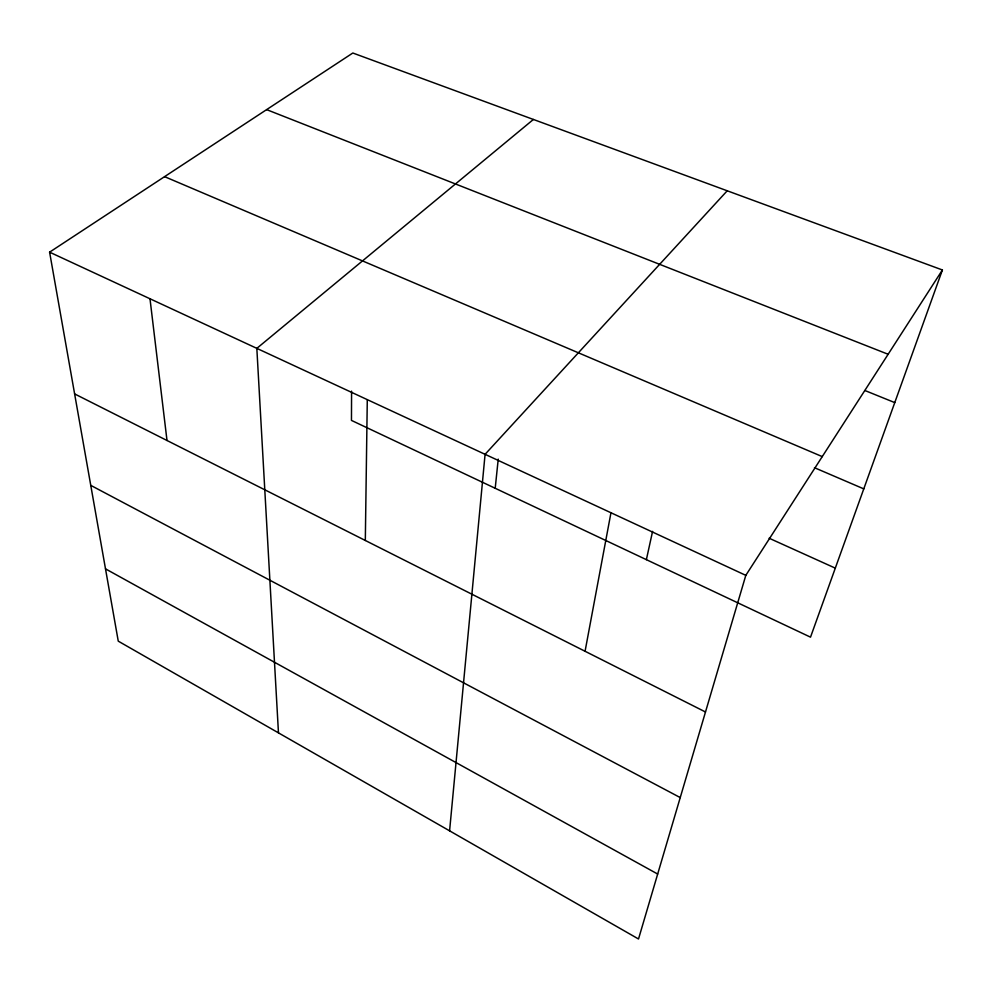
<?xml version="1.0" encoding="UTF-8"?>
<svg xmlns="http://www.w3.org/2000/svg" width="992" height="992" viewBox="0 0 992 992"><rect width="100%" height="100%" fill="white"/><g stroke="black" fill="none" stroke-linecap="round" stroke-linejoin="round"><path stroke-width="1.49" d="M351.577 391.133L351.466 420.41L810.514 637.162L942.4 269.973L352.83 53.01L49.6 252.166L118.259 641.154L638.513 938.99L745.81 575.348L942.4 269.973M365.316 540.479L367.288 399.64M449.587 830.837L485.076 454.324L727.223 190.786M495.206 488.287L498.232 459.122M585.069 651.273L610.96 512.765M646.375 559.662L652.575 531.365M533.398 119.462L256.829 348.366L278.467 732.877M266.625 109.628L888.138 354.268M864.974 390.538L894.759 402.603M164.573 176.65L822.244 456.605M814.457 467.703L863.772 488.87M769.122 538.222L835.301 568.143M49.6 252.166L745.81 575.348M74.623 393.911L705.486 711.983M90.756 485.361L680.239 797.58M105.499 568.85L657.671 874.039M149.99 298.766L167.003 440.485"/></g></svg>
